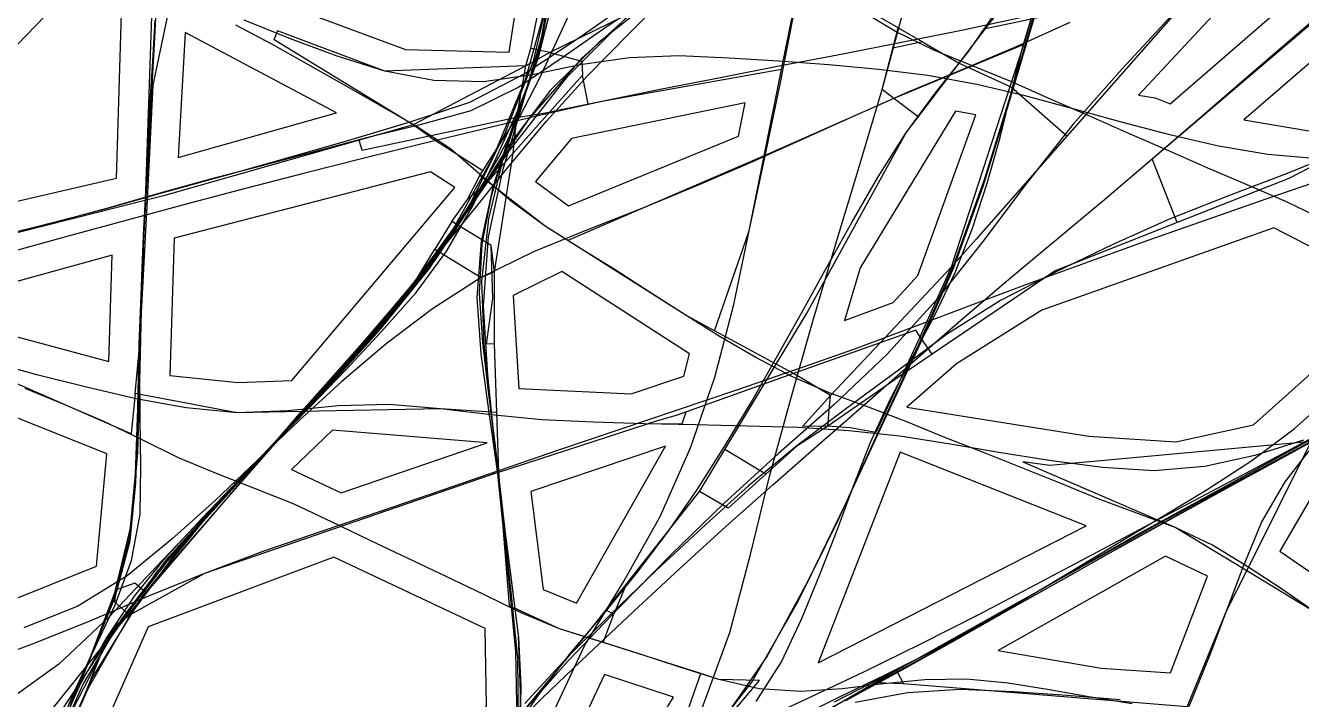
# Model space of a CAD drawing. Header units: metres. Extents: x 465982 to 489928, y 209046 to 231790.
# Drawn here: x 474065 to 476902, y 213454 to 214953 of the extents above; entities that cross this region are included whole.
import ezdxf

# ---------------------------------------------------------------- set-up
doc = ezdxf.new("R2010")
doc.units = ezdxf.units.M
for name, color, linetype in [('WOOL_PARCELS', 32, 'CONTINUOUS'), ('WOOL_ROADS_L2', 94, 'CONTINUOUS'), ('WOOL_THREADS', 8, 'CONTINUOUS')]:
    doc.layers.add(name, color=color, linetype=linetype)

msp = doc.modelspace()

# ---------------------------------------------------------------- linework, layer by layer
at = {"layer": 'WOOL_PARCELS'}
for points in [[(474909.446, 214900.255), (475139.725, 214893.911), (475206.231, 215321.507), (474488.146, 215258.511), (474431.922, 215078.134)], [(473614.303, 214462.424), (474266.744, 214614.037), (474278.702, 215005.163), (474190.575, 215038.362), (474106.696, 214973.338)], [(476576.297, 214792.395), (476609.272, 214779.43), (476836.673, 214975.898), (476796.348, 215012.747), (476725.386, 214997.965), (476539.365, 214798.01)], [(474404.493, 214659.494), (474756.431, 214758.878), (474419.772, 214937.634)], [(476922.644, 214718.026), (477053.952, 214771.4), (476935.553, 214883.743), (476773.354, 214743.592)], [(475272.153, 214552.147), (475649.731, 214706.932), (475664.974, 214780.953), (475278.407, 214701.899), (475198.336, 214606.017)], [(475885.737, 214296.825), (475993.85, 214337.092), (476048.576, 214397.222), (476177.204, 214754.64), (476132.295, 214762.745), (475920.624, 214414.073)], [(474537.507, 214158.882), (474656.548, 214163.344), (475019.179, 214592.693), (474965.437, 214628.029), (474394.973, 214480.202), (474385.339, 214174.336)], [(476428.613, 214039.454), (476621.996, 214026.928), (476795.074, 214065.299), (476964.386, 214217.011), (477080.167, 214379.338), (476839.899, 214502.853), (476324.638, 214320.035), (476134.938, 214200.754), (476023.988, 214104.007)], [(474250.315, 214205.92), (474257.427, 214442.167), (473819.564, 214321.366)], [(475411.425, 214133.762), (475528.088, 214172.994), (475541.183, 214223.199), (475256.803, 214406.21), (475148.893, 214352.99), (475161.57, 214146.087)], [(474023.164, 213670.503), (474222.893, 213750.629), (474245.796, 214000.391), (473677.05, 214227.996)], [(474766.435, 213913.335), (475091.401, 214024.802), (474747.633, 214052.974), (474656.196, 213965.476)], [(477070.894, 213634.628), (477439.302, 214058.818), (477189.111, 214042.841), (476970.392, 213985.183), (476853.194, 213783.921)], [(475290.035, 213668.419), (475487.316, 214017.568), (475187.879, 213916.635), (475215.971, 213698.891)], [(475826.844, 213535.613), (476422.75, 213840.405), (476009.179, 214004.464)], [(474515.711, 213149.62), (474743.489, 213155.432), (474935.996, 213300.256), (475089.849, 213439.992), (475086.339, 213612.1), (474750.482, 213770.687), (474337.568, 213615.249), (474154.349, 213198.75)], [(476455.983, 213523.517), (476610.699, 213512.825), (476692.926, 213728.372), (476599.243, 213772.561), (476226.961, 213562.754)], [(475247.704, 213286.921), (475448.349, 213365.32), (475505.572, 213459.347), (475352.336, 213509.705)]]:
    msp.add_lwpolyline(points, close=True, dxfattribs=at)
at = {"layer": 'WOOL_ROADS_L2'}
for points in [[(475188.217, 214902.027), (475250.251, 215209.737)], [(476140.461, 214869.44), (476303.838, 215083.88), (476332.754, 215075.368)], [(475745.732, 214855.302), (475790.405, 215078.654)], [(476284.464, 214911.322), (476332.754, 215075.368)], [(474335.669, 214565.677), (474348.754, 214820.607), (474392.498, 215029.523)], [(475995.456, 214791.023), (475969.247, 214810.99), (476004.87, 214948.083), (475839.725, 215043.867)], [(476659.353, 215025.319), (476178.615, 214478.366)], [(475427.5, 214990.06), (475230.233, 214893.499)], [(476420.949, 214992.709), (476198.848, 214946.076)], [(476625.547, 214515.159), (476569.422, 214656.875), (476937.691, 214970.62)], [(476004.87, 214948.083), (476058.967, 214916.707), (475993.125, 214902.883)], [(474617.592, 214921.235), (474625.348, 214941.83)], [(474926.874, 214732.446), (474617.592, 214921.235)], [(475177.185, 214863.744), (474863.607, 214852.099), (474625.348, 214941.83)], [(476058.967, 214916.707), (476140.461, 214869.44)], [(475177.185, 214863.744), (475188.217, 214902.027)], [(475230.233, 214893.499), (475177.185, 214863.744)], [(475230.233, 214893.499), (475188.217, 214902.027)], [(475230.233, 214893.499), (475301.756, 214874.311), (475302.831, 214842.627)], [(476284.464, 214911.322), (475995.456, 214791.023)], [(476123.78, 214416.719), (476284.464, 214911.322)], [(475177.185, 214863.744), (474926.874, 214732.446)], [(475157.445, 214748.899), (475177.185, 214863.744)], [(476021.827, 214713.727), (476140.461, 214869.44), (476256.664, 214816.092)], [(475302.831, 214842.627), (475230.019, 214760.531)], [(475316.045, 214778.166), (475302.831, 214842.627)], [(475707.285, 214663.078), (475745.732, 214855.302), (475346.065, 214784.319)], [(476256.664, 214816.092), (476380.098, 214707.601)], [(475346.065, 214784.319), (475230.019, 214760.531)], [(475995.456, 214791.023), (475707.285, 214663.078)], [(476049.403, 214749.922), (475995.456, 214791.023)], [(475157.445, 214748.899), (474813.026, 214675.052)], [(475012.325, 214517.553), (475047.681, 214565.966), (475074.726, 214619.775), (475157.445, 214748.899)], [(475148.908, 214669.079), (475157.445, 214748.899), (475230.019, 214760.531)], [(475230.019, 214760.531), (475148.908, 214669.079)], [(477170.669, 214766.812), (476873.398, 214613.318), (476625.547, 214515.159)], [(474926.874, 214732.446), (474371.541, 214574.773)], [(474963.717, 214705.942), (474926.874, 214732.446)], [(474813.026, 214675.052), (474806.5, 214698.269)], [(474963.717, 214705.942), (475081.564, 214630.448)], [(475733.541, 214200.118), (475800.929, 214312.047), (476021.827, 214713.727)], [(475107.187, 214405.326), (475148.908, 214669.079), (475092.763, 214605.775)], [(475707.285, 214663.078), (475270.833, 214474.812)], [(475596.556, 214274.3), (475673.94, 214496.357), (475707.285, 214663.078)], [(475092.763, 214605.775), (475047.681, 214565.966)], [(475092.763, 214605.775), (475074.726, 214619.775)], [(475219.732, 214507.22), (475092.763, 214605.775)], [(474371.541, 214574.773), (474335.669, 214565.677)], [(474335.669, 214565.677), (473820.374, 214435.011), (473599.872, 214285.229)], [(474308.561, 214134.559), (474319.184, 214244.484), (474335.669, 214565.677)], [(475012.325, 214517.553), (474974.638, 214455.817), (475077.794, 214392.846)], [(475107.187, 214405.326), (475099.78, 214464.166), (475012.325, 214517.553)], [(475270.833, 214474.812), (475219.732, 214507.22)], [(476625.547, 214515.159), (476353.62, 214407.466), (476080.526, 214221.822), (476054.123, 214260.663)], [(475103.882, 214345.891), (475099.78, 214464.166)], [(475596.556, 214274.3), (475531.151, 214309.72), (475270.833, 214474.812)], [(476178.615, 214478.366), (476123.78, 214416.719)], [(474678.403, 214094.475), (474921.085, 214368.09), (474974.638, 214455.817)], [(475107.187, 214405.326), (475077.794, 214392.846)], [(475107.384, 214244.937), (475107.187, 214405.326)], [(476123.78, 214416.719), (475964.765, 214247.518)], [(476054.123, 214260.663), (476123.78, 214416.719)], [(475089.733, 214244.325), (475103.882, 214345.891)], [(474308.561, 214134.559), (474299.886, 214044.801), (473972.973, 214188.05), (473803.093, 214249.802), (473599.872, 214285.229)], [(475733.541, 214200.118), (475596.556, 214274.3)], [(476043.885, 214275.724), (475964.765, 214247.518)], [(476054.123, 214260.663), (476043.885, 214275.724)], [(475107.384, 214244.937), (475089.733, 214244.325)], [(475112.686, 214092.059), (475107.384, 214244.937)], [(475964.765, 214247.518), (475772.552, 214178.992)], [(475964.765, 214247.518), (475854.407, 214130.307)], [(476015.614, 214177.697), (476054.123, 214260.663)], [(476080.526, 214221.822), (476015.614, 214177.697)], [(475772.552, 214178.992), (475513.315, 214086.572)], [(475651.79, 214064.336), (475733.541, 214200.118)], [(475772.552, 214178.992), (475733.541, 214200.118)], [(475854.407, 214130.307), (475772.552, 214178.992)], [(476015.614, 214177.697), (475848.337, 214062.153)], [(476015.614, 214177.697), (475955.24, 214047.625), (475897.969, 214058.49)], [(474678.403, 214094.475), (474535.361, 214091.561), (474308.561, 214134.559)], [(475854.407, 214130.307), (475791.988, 214061.007)], [(475897.969, 214058.49), (475848.337, 214062.153), (475854.407, 214130.307)], [(474332.938, 213691.145), (474678.403, 214094.475)], [(475112.686, 214092.059), (474987.157, 214100.764), (474678.403, 214094.475)], [(475117.277, 213959.697), (475112.686, 214092.059)], [(475524.44, 214067.361), (475533.663, 214093.827)], [(475117.277, 213959.697), (475449.553, 214067.721), (475524.44, 214067.361)], [(475513.315, 214086.572), (475449.553, 214067.721)], [(475619.283, 214010.344), (475651.79, 214064.336)], [(475848.337, 214062.153), (475779.641, 214017.288)], [(475848.337, 214062.153), (475791.988, 214061.007)], [(475563.047, 213916.939), (475619.283, 214010.344)], [(475710.571, 213955.18), (475619.283, 214010.344)], [(475626.664, 213879.73), (475779.641, 214017.288)], [(476922.869, 214027.902), (476341.913, 213974.264), (476281.859, 213982.841), (476591.557, 213848.905)], [(476922.869, 214027.902), (476591.557, 213848.905)], [(476780.427, 213739.994), (476922.869, 214027.902)], [(475117.277, 213959.697), (474462.547, 213734.093), (474296.248, 213641.355)], [(475140.986, 213661.95), (475117.277, 213959.697)], [(475308.201, 213593.488), (475563.047, 213916.939)], [(475626.664, 213879.73), (475563.047, 213916.939)], [(476591.557, 213848.905), (476001.057, 213518.482), (475449.334, 213198.941)], [(476621.024, 213836.58), (476591.557, 213848.905)], [(476780.427, 213739.994), (476621.024, 213836.58)], [(476647.64, 213437.438), (476735.906, 213652.517), (476780.427, 213739.994)], [(477073.008, 213548.257), (476935.135, 213646.253), (476780.427, 213739.994)], [(474296.248, 213641.355), (474263.697, 213670.34), (474266.367, 213697.969)], [(474307.658, 213712.312), (474266.367, 213697.969)], [(474332.938, 213691.145), (474307.658, 213712.312)], [(475399.865, 213709.764), (475372.705, 213643.417), (475354.703, 213652.426)], [(474296.248, 213641.355), (474332.938, 213691.145)], [(474110.778, 213248.514), (474245.733, 213586.995), (474270.725, 213624.005), (474296.248, 213641.355)], [(475308.201, 213593.488), (475252.185, 213611.334), (475140.986, 213661.95)], [(475348.809, 213580.551), (475372.705, 213643.417)], [(475158.192, 213410.729), (475308.201, 213593.488)], [(475348.809, 213580.551), (475308.201, 213593.488)], [(475495.187, 213308.738), (475565.932, 213511.379), (475348.809, 213580.551)], [(475499.502, 213262.841), (475696.375, 213496.086), (475606.109, 213498.58)], [(475606.109, 213498.58), (475565.932, 213511.379)], [(476001.057, 213518.482), (476017.071, 213488.604), (475954.71, 213490.608)], [(476647.64, 213437.438), (476017.071, 213488.604)]]:
    msp.add_lwpolyline(points, dxfattribs=at)
at = {"layer": 'WOOL_THREADS'}
for points in [[(475602.56, 213388.708), (475711.907, 213547.195), (475804.181, 213716.463), (475888.286, 213889.766), (475969.642, 214064.209), (476051.118, 214238.611), (476128.469, 214414.769), (476193.747, 214596.059), (476251.161, 214780.014), (476306.024, 214964.219), (476360.762, 215148.315), (476416.976, 215332.106), (476476.038, 215514.795), (476540.464, 215695.965), (476607.982, 215875.918), (476683.8, 216052.378), (476778.137, 216219.519), (476881.544, 216381.171), (476980.766, 216545.367)], [(475553.313, 213330.623), (475679.305, 213492.675), (475781.559, 213671.378), (475872.773, 213856.144), (475958.438, 214043.705), (476044.855, 214230.553), (476127.781, 214418.874), (476197.555, 214612.757), (476258.47, 214809.756), (476316.294, 215007.585), (476373.884, 215205.457), (476434.746, 215402.294), (476501.231, 215596.616), (476570.525, 215790.378), (476645.389, 215982.032), (476738.896, 216164.801), (476852.025, 216335.648), (476974.35, 216500.428)], [(476955.349, 215336.681), (476844.273, 215214.66), (476730.26, 215095.836), (476615.004, 214977.964), (476502.648, 214857.191), (476393.82, 214733.625), (476291.666, 214604.381), (476192.758, 214472.843), (476090.826, 214343.817), (475980.331, 214222.411), (475861.612, 214109.151), (475738.47, 214000.688), (475617.46, 213889.807), (475499.652, 213775.528), (475384.623, 213658.423), (475271.297, 213540.173), (475163.396, 213417.369)], [(476954.458, 215113.599), (476819.945, 215086.298), (476685.677, 215058.328), (476551.453, 215029.795), (476417.209, 215001.32), (476283.422, 214972.209), (476149.741, 214943.349), (476015.944, 214916.038), (475881.791, 214889.918), (475747.746, 214864.09), (475613.81, 214838.01), (475479.793, 214811.667), (475346.065, 214784.319), (475213.322, 214754.498), (475081.907, 214722.389), (474949.681, 214691.021), (474817.555, 214658.513), (474685.441, 214624.885), (474553.496, 214590.693), (474421.709, 214555.971), (474290.69, 214520.432), (474159.398, 214484.826), (474028.309, 214448.66)], [(475161.047, 213405.924), (475159.657, 213545.978), (475145.507, 213685.661), (475129.984, 213825.344), (475114.587, 213965.078), (475098.274, 214104.621), (475084.273, 214244.466), (475078.938, 214384.695), (475094.769, 214523.567), (475127.7, 214659.104), (475172.162, 214791.185), (475213.58, 214924.416), (475240.002, 215061.873)], [(475157.742, 213406.357), (475154.597, 213560.595), (475140.217, 213714.41), (475123.556, 213868.094), (475107.934, 214021.749), (475092.462, 214175.277), (475083.008, 214329.578), (475094.03, 214483.151), (475126.716, 214633.608), (475170.434, 214780.926), (475212.472, 214928.833), (475239.51, 215080.676)], [(474094.355, 213395.001), (474178.978, 213500.343), (474263.471, 213605.64), (474349.089, 213710.324), (474436.541, 213813.658), (474525.683, 213915.685), (474614.664, 214017.42), (474703.698, 214119.272), (474792.516, 214221.468), (474880.467, 214324.326), (474967.673, 214427.576), (475052.559, 214532.399), (475136.94, 214637.326), (475223.181, 214740.597), (475313.729, 214840.341), (475408.644, 214936.923), (475504.282, 215032.93)], [(474122.376, 213328.673), (474191.94, 213486.339), (474279.961, 213634.34), (474383.726, 213771.563), (474499.547, 213899.481), (474618.727, 214024.331), (474738.045, 214149.442), (474853.744, 214278.033), (474962.844, 214412.609), (475055.047, 214559.001), (475131.423, 214713.737), (475193.786, 214874.289), (475233.069, 215042.28)], [(474133.743, 213376.991), (474174.614, 213474.053), (474219.786, 213569.183), (474264.391, 213664.265), (474300.349, 213762.785), (474319.774, 213866.464), (474321.316, 213972.418), (474319.661, 214078.081), (474318.907, 214183.848), (474320.474, 214289.872), (474323.416, 214395.969), (474327.924, 214501.935), (474334.083, 214607.52), (474340.166, 214713.514), (474345.998, 214819.685), (474352.171, 214925.686), (474357.765, 215031.566)], [(475411.34, 215006.441), (475295.016, 214925.198), (475177.323, 214847.383), (475051.814, 214782.286), (474916.939, 214737.447), (474780.544, 214697.125), (474643.888, 214657.276), (474506.962, 214618.609), (474369.947, 214580.823), (474233.427, 214542.491), (474095.677, 214506.765), (473957.486, 214472.487)], [(475457.847, 215017.561), (475357.6, 214951.435), (475260.119, 214882.563), (475161.578, 214816.352), (475054.713, 214763.764), (474939.177, 214731.79), (474822.635, 214703.106), (474706.324, 214672.215), (474589.919, 214641.434), (474473.422, 214610.908), (474357.873, 214578.676), (474242.806, 214545.331), (474126.607, 214514.53), (474009.988, 214485.389)], [(475459.96, 215011.102), (475339.935, 214916.632), (475232.224, 214809.22), (475140.351, 214687.902), (475059.268, 214558.884), (474974.664, 214431.559), (474878.568, 214312.153), (474777.714, 214196.544), (474673.271, 214084.159), (474568.076, 213972.332), (474462.328, 213860.701), (474356.341, 213749.413), (474250.981, 213637.819), (474139.201, 213532.483), (474014.203, 213442.828)], [(475436.787, 215002.393), (475300.74, 214880.319), (475181.849, 214742.543), (475080.471, 214591.409), (474978.789, 214440.099), (474864.576, 214297.588), (474744.554, 214160.133), (474620.666, 214026.325), (474496.738, 213892.96), (474375.814, 213756.748), (474265.673, 213612.324), (474165.231, 213461.292), (474066.314, 213309.293)], [(474129.095, 213308.212), (474204.451, 213479.515), (474297.741, 213641.558), (474408.837, 213791.735), (474532.536, 213932.104), (474659.648, 214069.17), (474786.086, 214206.604), (474906.038, 214349.67), (475015.894, 214500.477), (475105.644, 214663.701), (475177.244, 214835.439), (475226.565, 215015.031)], [(474155.176, 213402.922), (474246.209, 213579.675), (474360.165, 213742.412), (474492.004, 213891.271), (474629.299, 214035.085), (474765.517, 214180.126), (474895.665, 214330.888), (475015.866, 214489.54), (475116.753, 214660.787), (475208.32, 214837.016), (475291.063, 215017.361)], [(475114.846, 213359.977), (475214.383, 213457.652), (475315.173, 213554.004), (475416.731, 213649.562), (475518.895, 213744.496), (475621.974, 213838.489), (475726, 213931.502), (475830.961, 214023.206), (475935.422, 214114.825), (476039.491, 214206.677), (476144.14, 214297.929), (476249.99, 214388.033), (476356.894, 214477.16), (476463.551, 214566.597), (476569.422, 214656.875), (476674.877, 214747.314), (476780.151, 214838.267), (476885.425, 214929.231), (476990.688, 215019.963)], [(475688.834, 213449.515), (475745.872, 213537.975), (475790.441, 213633.931), (475831, 213731.685), (475869.335, 213830.259), (475905.872, 213929.504), (475944.365, 214027.526), (475987.957, 214123.098), (476036.566, 214216.267), (476086.233, 214308.958), (476131.779, 214403.897), (476169.894, 214502.375), (476203.055, 214602.703), (476231.705, 214704.499), (476257.201, 214806.838), (476282.878, 214909), (476313.523, 215010.197)], [(474126.277, 213306.274), (474212.949, 213501.584), (474325.032, 213683.379), (474459.378, 213849.532), (474602.842, 214008.018), (474747.545, 214165.547), (474886.746, 214327.909), (475018.02, 214496.469), (475138.359, 214672.656), (475270.16, 214840.679), (475421.406, 214991.958)], [(474140.178, 213383.908), (474187.269, 213488.424), (474243.138, 213588.382), (474306.901, 213683.481), (474378.912, 213772.564), (474457.19, 213857.007), (474536.737, 213940.49), (474617.125, 214022.868), (474697.764, 214105.343), (474777.974, 214188.118), (474856.426, 214272.802), (474932.982, 214359.503), (475001.723, 214452.16), (475059.011, 214551.964), (475109.767, 214654.896), (475156.792, 214759.179), (475199.291, 214865.314), (475228.714, 214975.844)], [(474162.798, 213443.325), (474214.84, 213562.046), (474264.116, 213681.544), (474297.101, 213806.543), (474309.712, 213935.909), (474314.471, 214065.715), (474317.226, 214195.536), (474321.142, 214325.613), (474326.001, 214455.646), (474331.987, 214585.123), (474337.047, 214714.727), (474341.016, 214844.542), (474345.571, 214974.26)], [(475164.798, 213373.94), (475166.815, 213483.364), (475161.393, 213592.868), (475147.574, 213701.936), (475133.734, 213811.249), (475120.929, 213920.702), (475108.224, 214030.072), (475094.411, 214139.126), (475081.701, 214248.406), (475073.823, 214357.994), (475080.34, 214466.912), (475100.596, 214573.805), (475130.85, 214678.024), (475168.576, 214779.81), (475205.599, 214881.981), (475231.785, 214988.002)], [(475141.792, 213371.978), (475207.06, 213465.952), (475276.374, 213556.768), (475350.27, 213644.368), (475422.535, 213733.626), (475491.908, 213825.123), (475557.02, 213919.73), (475619.004, 214016.493), (475678.318, 214114.77), (475734.173, 214214.955), (475790.431, 214315.097), (475846.277, 214415.915), (475902.438, 214516.632), (475960.282, 214616.347), (476021.827, 214713.727), (476089.779, 214806.543), (476161.702, 214895.942), (476227.206, 214990.188)], [(475237.076, 213422.354), (475307.829, 213573.002), (475393.947, 213715.733), (475475.936, 213860.838), (475543.155, 214013.515), (475597.1, 214171.349), (475639.225, 214332.848), (475673.94, 214496.357), (475708.606, 214659.689), (475742.276, 214823.191), (475774.624, 214986.829)], [(475569.241, 213434.717), (475630.863, 213602.694), (475676.257, 213776.217), (475719.14, 213950.223), (475766.583, 214122.831), (475815.169, 214295.268), (475866.345, 214467.258), (475918.048, 214639.095), (475969.247, 214810.99), (476016.333, 214983.711)], [(476954.378, 214519.554), (476868.358, 214560.728), (476781.083, 214598.729), (476693.588, 214636.1), (476606.365, 214674.187), (476519.181, 214712.401), (476432.363, 214751.022), (476345.364, 214788.96), (476258.924, 214827.167), (476171.67, 214863.13), (476083.956, 214898.693), (475998.874, 214940.216), (475917.444, 214988.995)], [(476386.521, 214959.818), (476268.535, 214906.853), (476149.907, 214856.098), (476030.346, 214806.514), (475911.645, 214754.05), (475793.177, 214700.595), (475674.706, 214647.142), (475555.395, 214595.64), (475435.101, 214546.326), (475314.291, 214498.529), (475193.838, 214450.077), (475077.794, 214392.846), (474969.501, 214322.699), (474866.231, 214245.015), (474768.188, 214161.225), (474672.932, 214074.493), (474579.799, 213985.372), (474486.351, 213896.584), (474390.341, 213810.499), (474290.539, 213729.312), (474181.283, 213661.537), (474061.209, 213613.367)], [(474147.796, 213396.209), (474207.081, 213543.2), (474263.604, 213690.921), (474300.334, 213844.74), (474314.131, 214002.697), (474318.722, 214161.016), (474322.688, 214319.603), (474327.684, 214478.226), (474334.715, 214636.436), (474342.477, 214795.142), (474353.034, 214953.735)], [(474151.404, 213407.772), (474206.685, 213540.457), (474260.012, 213673.668), (474296.041, 213812.494), (474309.214, 213956.147), (474314.412, 214100.238), (474317.725, 214244.539), (474323.087, 214388.842), (474330.441, 214532.924), (474339.185, 214676.906), (474345.232, 214821.241), (474352.83, 214965.372)], [(476935.135, 213646.253), (476858.998, 213698.465), (476782.243, 213749.311), (476703.858, 213797.509), (476621.024, 213836.58), (476535.38, 213868.091), (476449.807, 213900.185), (476364.839, 213935.126), (476279.695, 213969.441), (476194.376, 214003.286), (476108.885, 214036.903), (476024.03, 214071.253), (475939.081, 214103.973), (475853.544, 214135.132), (475769.8, 214172.063), (475688.701, 214214.758), (475609.335, 214261.046), (475531.151, 214309.72), (475453.487, 214359.54), (475375.899, 214409.472), (475297.414, 214457.8), (475219.732, 214507.22), (475145.991, 214561.033), (475077.695, 214619.778), (475009.698, 214679.344), (474933.104, 214729.705), (474853.556, 214775.125), (474773.681, 214820.371), (474693.937, 214866.16), (474613.573, 214910.809), (474532.3, 214953.962)], [(476937.384, 214656.55), (476826.592, 214666.304), (476716.958, 214685.079), (476608.746, 214710.044), (476501.368, 214738.582), (476394.323, 214768.3), (476287.299, 214796.942), (476179.652, 214822.477), (476070.734, 214842.134), (475960.929, 214855.693), (475850.463, 214865.834), (475739.851, 214874.054), (475629.083, 214880.754), (475518.074, 214886.005), (475407.347, 214881.564), (475298.1, 214865.708), (475191.283, 214843.588), (475083.036, 214828.254), (474972.435, 214831.301), (474863.607, 214852.099), (474757.614, 214885.11), (474653.606, 214923.853), (474550.713, 214965.219)], [(475163.44, 213344.549), (475165.469, 213470.421), (475160.492, 213596.339), (475145.274, 213721.734), (475129.106, 213847.054), (475112.703, 213972.358), (475094.888, 214097.376), (475078.082, 214222.547), (475069.004, 214348.554), (475078.546, 214473.82), (475105.032, 214596.476), (475143.405, 214716.055), (475187.172, 214833.652), (475223.674, 214953.888)], [(478459.086, 214857.816), (478333.751, 214787.54), (478207.603, 214718.554), (478081.08, 214650.295), (477954.417, 214582.427), (477827.672, 214514.584), (477700.87, 214446.494), (477573.997, 214378.786), (477447.006, 214311.633), (477320.039, 214244.7), (477193.052, 214178.098), (477066.625, 214111.278), (476940.69, 214044.018), (476814.934, 213976.734), (476688.971, 213909.68), (476562.758, 213842.884), (476436.391, 213775.903), (476309.901, 213708.811), (476183.21, 213642.414), (476056.002, 213577.35), (475927.684, 213514.79), (475798.635, 213454.175), (475669.754, 213394.022)], [(478416.208, 214832.765), (478288.054, 214760.601), (478159.337, 214689.554), (478030.31, 214619.467), (477901.012, 214549.887), (477771.423, 214480.475), (477641.68, 214411.005), (477511.746, 214341.866), (477381.543, 214272.905), (477251.263, 214203.912), (477121.015, 214134.643), (476991.616, 214064.359), (476862.625, 213993.292), (476733.697, 213922.325), (476604.709, 213851.674), (476476.016, 213780.244), (476347.567, 213707.853), (476219.239, 213635.328), (476090.645, 213563.711), (475961.699, 213493.231), (475832.759, 213422.682)], [(478447.159, 214844.346), (478312.089, 214768.131), (478176.056, 214693.824), (478039.358, 214620.775), (477902.263, 214548.53), (477764.887, 214476.591), (477627.505, 214404.51), (477490.394, 214332.303), (477353.32, 214260.182), (477216.084, 214188.404), (477078.826, 214117.16), (476942.935, 214043.72), (476807.683, 213969.549), (476672.367, 213895.355), (476537.341, 213820.881), (476403.328, 213744.401), (476269.501, 213667.647), (476135.378, 213591.399), (475999.511, 213518.598), (475862.75, 213447.658)], [(475888.595, 213451.499), (476013.523, 213520.194), (476138.15, 213589.517), (476262.259, 213659.861), (476386.364, 213730.085), (476510.609, 213800.134), (476635.162, 213869.492), (476759.944, 213938.303), (476884.54, 214007.31), (477009.105, 214075.674), (477134.06, 214143.09), (477259.43, 214209.92), (477384.724, 214276.575), (477510.054, 214342.87), (477635.07, 214409.348), (477759.797, 214476.122), (477884.548, 214543), (478009.345, 214610.126), (478133.872, 214677.755), (478257.993, 214746.259), (478381.647, 214816.053)], [(476998.864, 214676.475), (476869.743, 214623.991), (476739.478, 214574.422), (476609.678, 214522.961), (476482.097, 214466.028), (476356.162, 214405.673), (476232.282, 214341.336), (476114.418, 214267.224), (476002.361, 214184.627), (475890.698, 214101.929), (475779.822, 214017.852), (475672.384, 213928.995), (475568.773, 213835.825), (475466.836, 213740.936), (475366.833, 213644.273), (475268.126, 213546.81), (475174.804, 213444.676)], [(476953.907, 214612.035), (476822.393, 214567.08), (476691.029, 214521.33), (476559.877, 214474.797), (476429.039, 214427.64), (476298.44, 214379.818), (476168.165, 214331.355), (476038.401, 214281.982), (475908.163, 214233.475), (475776.94, 214187.417), (475645.432, 214142.209), (475513.682, 214097.259), (475381.665, 214052.864), (475249.688, 214008.377), (475118.437, 213963.391), (474987.29, 213918.055), (474855.647, 213872.899), (474723.976, 213828.127), (474592.408, 213782.978), (474462.547, 213734.093), (474334.365, 213682.352), (474207.578, 213628.405), (474079.449, 213577.133), (473949.699, 213528.959)], [(476906.096, 214031.048), (476797.695, 213997.056), (476686.544, 213972.413), (476573.067, 213962.763), (476459.171, 213970.14), (476345.937, 213984.601), (476233.267, 214002.576), (476120.787, 214021.773), (476008.231, 214039.426), (475895.368, 214051.802), (475781.978, 214058.799), (475668.42, 214062.339), (475554.63, 214065.035), (475440.604, 214067.411), (475326.507, 214070.676), (475212.535, 214076.298), (475099.718, 214087.269), (474987.157, 214100.764), (474873.582, 214110.071), (474760.487, 214107.144), (474648.286, 214095.794), (474535.361, 214091.561), (474422.161, 214103.057), (474310.767, 214122.818), (474200.534, 214148.536), (474090.213, 214176.42), (473980.597, 214206.88)], [(476525.128, 213443.977), (476433.14, 213459.259), (476341.215, 213475.008), (476249.238, 213490.236), (476156.748, 213499.325), (476064.145, 213497.674), (475972.138, 213488.491), (475880.396, 213477.519), (475788.176, 213471.597), (475696.148, 213477.683), (475606.109, 213498.58), (475517.311, 213526.218), (475428.785, 213555.31), (475340.435, 213583.341), (475252.185, 213611.334), (475166.817, 213646.456), (475083.599, 213687.101), (474999.705, 213727.314), (474915.139, 213767.245), (474830.837, 213807.654), (474746.733, 213848.324), (474662.228, 213888.293), (474576.37, 213922.849), (474490.592, 213956.277), (474404.645, 213991.185), (474321.409, 214033.15), (474237.332, 214073.274), (474151.048, 214109.956), (474064.277, 214145.407)], [(475763.861, 213404.879), (475869.662, 213457.524), (475975.93, 213508.592), (476081.54, 213561.357), (476185.292, 213617.867), (476287.205, 213677.878), (476388.606, 213738.555), (476489.893, 213799.591), (476591.24, 213860.226), (476692.243, 213921.152), (476790.994, 213985.672), (476885.605, 214056.198), (476973.491, 214134.949)], [(476618.397, 213360.954), (476659.348, 213457.179), (476698.441, 213554.309), (476735.906, 213652.517), (476772.923, 213750.63), (476812.566, 213847.678), (476865.137, 213937.958), (476928.908, 214020.259)], [(476498.684, 213453.213), (476380.359, 213462.548), (476261.94, 213471.193), (476143.372, 213476.265), (476025.317, 213468.32), (475909.17, 213447.218)]]:
    msp.add_lwpolyline(points, dxfattribs=at)

doc.saveas('drawing.dxf')
